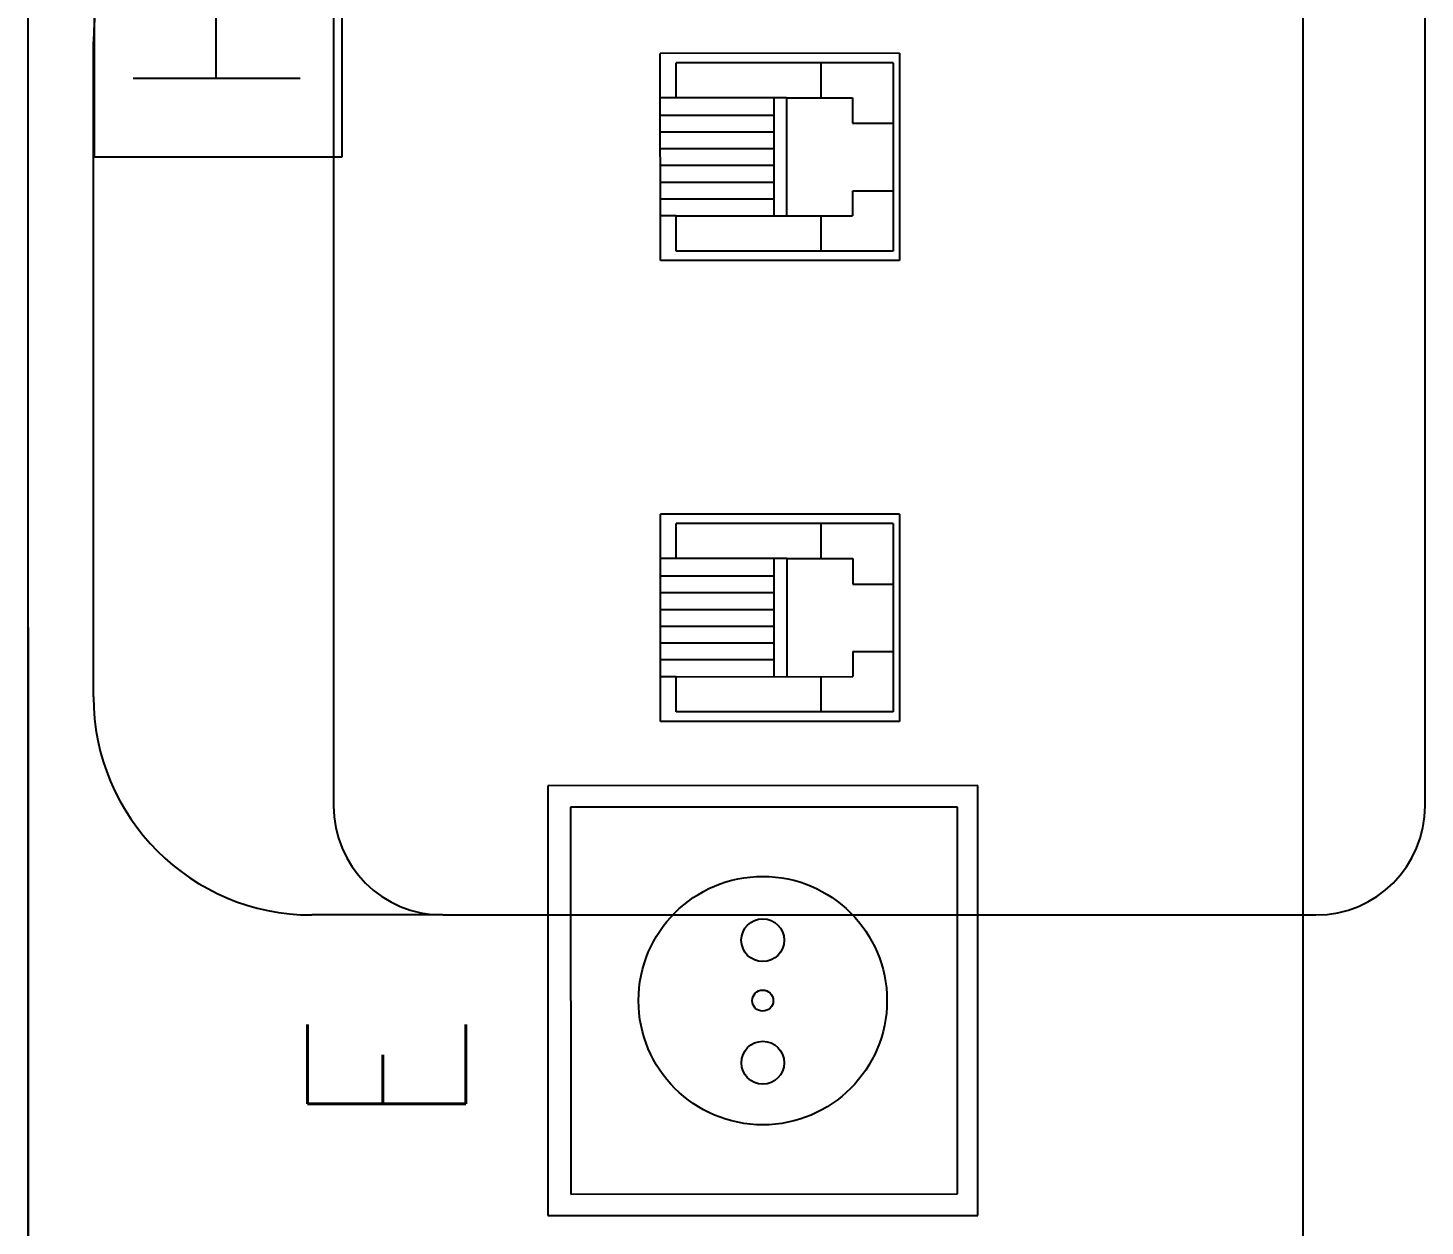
# Model space of a CAD drawing. Header units: inches. Extents: x 567429 to 582707, y 126347 to 133675.
# Drawn here: x 579085.5 to 579149.5, y 129308.5 to 129363.3 of the extents above; entities that cross this region are included whole.
import ezdxf

# ---------------------------------------------------------------- set-up
doc = ezdxf.new("R2010")
doc.units = ezdxf.units.IN
doc.header["$MEASUREMENT"] = 0
for name, color, linetype in [('BORD', 3, 'Continuous'), ('mobl', 11, 'Continuous'), ('wall kanaf', 4, 'Continuous')]:
    doc.layers.add(name, color=color, linetype=linetype)
doc.styles.add('ROMANS', font='romans.shx')

# ---------------------------------------------------------------- blocks, each defined once
blk = doc.blocks.new('BOARD2')
at = {"layer": 'BORD', "color": 4}
for p, q in [((-163.075, 0), (163.075, 0)), ((163.075, -61.626), (-163.075, -61.626))]:
    blk.add_line(p, q, dxfattribs=at)
at = {"layer": 'BORD'}
for p, q in [((50.104, -15.159), (50.104, -3.204)), ((50.104, -3.204), (127.253, -3.204)), ((53.929, -5.066), (53.929, -13.146)), ((127.253, -15.159), (50.104, -15.159)), ((-1.074, -25.113), (-1.074, -45.904)), ((19.717, -25.113), (-1.074, -25.113)), ((19.717, -45.904), (19.717, -25.113)), ((-0.03, -26.22), (-0.03, -44.932)), ((18.682, -26.22), (-0.03, -26.22)), ((18.682, -44.932), (18.682, -26.22)), ((22.822, -30.562), (32.846, -30.562)), ((22.822, -42.124), (22.822, -30.562)), ((24.986, -31.328), (24.986, -30.562)), ((30.695, -31.328), (30.695, -30.562)), ((32.846, -42.124), (32.846, -30.562)), ((45.103, -30.562), (55.128, -30.562)), ((45.103, -42.124), (45.103, -30.562)), ((47.268, -31.328), (47.268, -30.562)), ((52.977, -31.328), (52.977, -30.562)), ((55.128, -42.124), (55.128, -30.562)), ((23.281, -41.818), (23.281, -31.328)), ((23.281, -31.328), (24.986, -31.328)), ((24.986, -31.328), (24.986, -39.862)), ((30.695, -31.328), (32.387, -31.328)), ((30.698, -36.67), (30.695, -31.328)), ((32.387, -41.818), (32.387, -31.328)), ((45.563, -41.818), (45.563, -31.328)), ((45.563, -31.328), (47.268, -31.328)), ((47.268, -31.328), (47.268, -39.862)), ((52.977, -31.328), (54.668, -31.328)), ((52.979, -36.67), (52.977, -31.328)), ((54.668, -41.818), (54.668, -31.328)), ((24.986, -36.062), (30.697, -36.062)), ((47.268, -36.062), (52.979, -36.062)), ((30.698, -36.67), (24.986, -36.67)), ((30.698, -36.67), (30.698, -39.862)), ((52.979, -36.67), (47.268, -36.67)), ((52.979, -36.67), (52.979, -39.862)), ((24.986, -38.321), (23.281, -38.321)), ((32.387, -38.322), (30.698, -38.322)), ((47.268, -38.321), (45.563, -38.321)), ((54.668, -38.322), (52.979, -38.322)), ((26.202, -39.862), (24.986, -39.862)), ((26.202, -39.863), (26.202, -41.818)), ((30.698, -39.862), (29.465, -39.862)), ((29.465, -39.862), (29.465, -41.818)), ((48.484, -39.862), (47.268, -39.862)), ((48.484, -39.863), (48.484, -41.818)), ((52.979, -39.862), (51.747, -39.862)), ((32.387, -41.818), (23.281, -41.818)), ((54.668, -41.818), (45.563, -41.818)), ((32.846, -42.124), (22.822, -42.124)), ((55.128, -42.124), (45.103, -42.124)), ((-0.03, -44.932), (18.682, -44.932)), ((-1.074, -45.904), (19.717, -45.904))]:
    blk.add_line(p, q, dxfattribs=at)
at = {"layer": 'BORD', "color": 3}
blk.add_line((53.929, -9.08), (122.172, -9.08), dxfattribs=at)
at = {"layer": 'BORD', "color": 30}
for p, q in [((25.796, -36.062), (25.796, -30.562)), ((26.606, -36.062), (26.606, -30.562)), ((27.416, -36.062), (27.416, -30.562)), ((28.226, -36.062), (28.226, -30.562)), ((29.036, -36.062), (29.036, -30.562)), ((29.846, -36.062), (29.846, -30.562)), ((48.078, -36.062), (48.078, -30.562)), ((48.888, -36.062), (48.888, -30.562)), ((49.698, -36.062), (49.698, -30.562)), ((50.508, -36.062), (50.508, -30.562)), ((51.318, -36.062), (51.318, -30.562)), ((52.128, -36.062), (52.128, -30.562))]:
    blk.add_line(p, q, dxfattribs=at)
at = {"layer": 'BORD', "ltscale": 200}
blk.add_line((51.747, -39.862), (51.747, -41.818), dxfattribs=at)
at = {"layer": 'BORD', "color": 30}
for radius in [6.007, 0.509]:
    blk.add_circle((9.322, -35.509), radius, dxfattribs=at)
at = {"layer": 'BORD', "color": 2}
for centre in [(6.32, -35.509), (12.243, -35.509)]:
    blk.add_circle(centre, 1.036, dxfattribs=at)
at = {"layer": 'BORD', "color": 2, "style": 'ROMANS', "width": 0.9}
blk.add_text('E', height=7.657, dxfattribs=at).set_placement((3.152, -21.15))

msp = doc.modelspace()

# ---------------------------------------------------------------- linework, layer by layer
at = {"layer": 'mobl', "color": 15}
for p, q in [((579099.486, 129367.703), (579099.486, 129327.703)), ((579149.486, 129327.703), (579149.486, 129367.703)), ((579088.486, 129332.703), (579088.486, 129362.703)), ((579104.486, 129322.703), (579098.486, 129322.703)), ((579104.486, 129322.703), (579144.486, 129322.703))]:
    msp.add_line(p, q, dxfattribs=at)
for centre, radius, start, end in [((579098.486, 129362.703), 10, 90, 180), ((579098.486, 129332.703), 10, 180, 270), ((579104.486, 129327.703), 5, 180, 270), ((579144.486, 129327.703), 5, 270, 0)]:
    msp.add_arc(centre, radius, start, end, dxfattribs=at)
at = {"layer": 'wall kanaf', "color": 15, "lineweight": 20, "ltscale": 0.1}
msp.add_line((579085.486, 129020.789), (579085.486, 129535.289), dxfattribs=at)

# ---------------------------------------------------------------- block references
at = {"layer": 'BORD', "ltscale": 5, "xscale": 0.947301618010808, "yscale": 0.947301618010808, "zscale": 0.947301618010808, "rotation": 90.0091431634973}
msp.add_blockref('BOARD2', (579085.511, 129309.944), dxfattribs=at)

doc.saveas('drawing.dxf')
